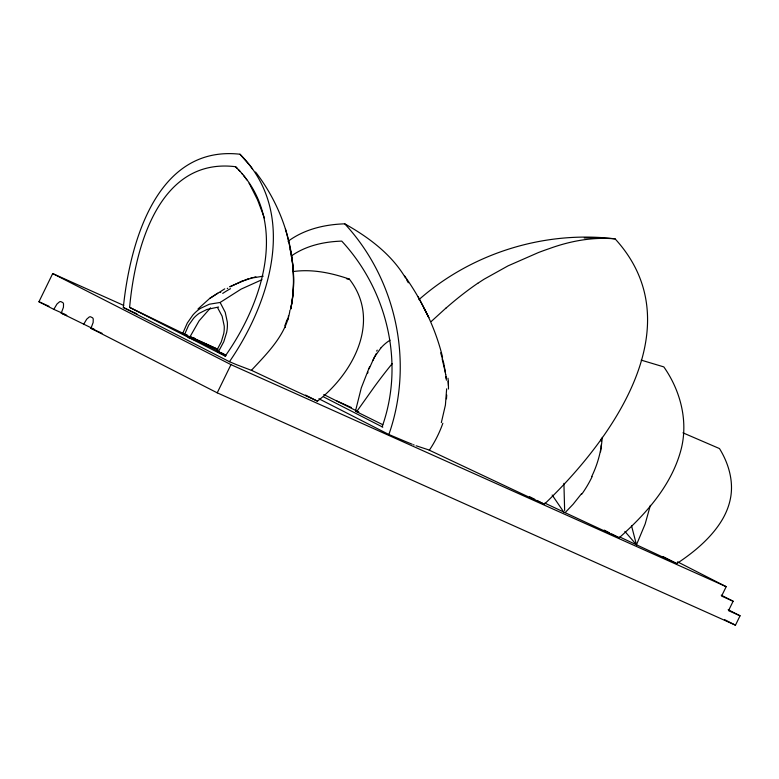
<?xml version="1.0" encoding="UTF-8"?>
<svg xmlns="http://www.w3.org/2000/svg" width="779" height="779" viewBox="0 0 779 779"><rect width="100%" height="100%" fill="white"/><g stroke="black" fill="none" stroke-linecap="round" stroke-linejoin="round"><path stroke-width="1.17" d="M446.649 388.838L445.413 405.07L441.333 422.637M564.639 510.527L563.918 483.35M446.727 394.992L446.474 398.848M601.096 447.146L601.3 444.799M602.264 437.36C601.291 450.924 597.668 464.284 591.719 476.505M289.963 310.13C286.555 334.542 267.022 353.5 251.403 370.337M225.618 356.383L129.626 307.384C134.913 248.462 158.595 157.212 235.57 166.716L237.41 168.576M600.541 451.801L600.999 448.314M251.344 370.317L237.176 364.932A170.192 4.158 26 0 1 235.988 364.445L229.445 361.699L123.325 307.501C129.898 243.175 156.521 144.904 239.971 154.232L250.059 165.674A191.079 115.224 -62.9 0 1 252.552 169.14M290.002 249.027C294.725 268.619 294.715 289.252 290.713 308.981C300.061 261.199 285.085 210.155 255.551 172.023M290.713 308.981C296.517 282.378 292.807 254.879 285.396 228.948M355.477 411.078L361.29 387.893L369.606 366.685M287.753 319.916L288.094 318.173M650.358 505.357L645.139 524.043L636.472 544.803L624.894 531.424M412.227 444.244L408.517 442.745A473.057 11.558 26 0 1 405.119 441.352L388.867 434.507C414.126 362.693 396.433 279.603 344.756 223.836C324.794 224.449 304.287 229.24 288.045 241.324M382.82 427.106L382.119 426.804C404.846 363.228 387.231 290.187 341.738 241.11C324.035 241.675 305.816 245.667 291.19 256.087M367.63 373.268L367.99 372.128M217.711 349.323L182.656 333.548L187.301 323.032L192.861 315.057A34.227 27.284 -65.9 0 1 200.466 308.377L209.376 304.209L220.126 302.466L241.149 289.097L261.958 279.7M184.555 334.512L188.674 325.184L193.679 318.192A29.398 23.438 -65.9 0 1 199.19 313.324L206.912 309.467L218.578 307.033M369.149 368.759L374.329 357.23L381.097 347.677M285.503 326.898L285.221 327.57M186.385 335.603L186.911 334.425M372.937 360.336L376.364 353.423M94.619 329.507L61.239 313.148L63.44 307.296L63.527 303.849A3.914 3.126 -65.9 0 0 62.885 302.642L60.82 301.59A3.574 2.853 -65.9 0 0 59.545 301.814L56.994 304.005L53.809 309.351L38.95 301.765L52.699 273.575L123.754 305.436M728.161 609.723L740.05 615.79L735.464 625.186L217.224 392.83L90.948 328.319L93.159 322.477L93.237 319.02A3.914 3.126 -65.9 0 0 92.594 317.822L90.53 316.771A3.574 2.853 -65.9 0 0 89.254 316.985L86.703 319.186L83.519 324.531M217.224 392.83L230.974 364.64L726.184 586.675L721.597 596.071L733.117 601.232L728.531 610.629L740.05 615.79M229.445 361.699C270.332 302.32 298.561 212.492 239.971 154.232M225.131 356.169C263.341 302.34 290.051 219.756 235.57 166.716M225.306 355.185L216.513 350.842L221.294 341.845L223.748 333.548A29.398 23.438 -65.9 0 0 224.235 326.119L222.122 316.157L217.584 307.686M218.383 351.796L223.807 341.679L226.679 332.331A34.227 27.284 -65.9 0 0 227.322 322.107L225.228 312.311L220.126 302.466M356.607 411.731L374.592 386.462A381.389 229.99 -62.9 0 1 382.966 375.283A331.357 199.813 -62.9 0 1 392.236 363.618M581.416 493.837L573.062 504.305L565.106 512.65L544.784 503.088M416.122 445.763L428.528 449.824L522.767 494.207A238.267 5.823 26 0 0 526.516 495.95L544.336 504.217C611.272 440.174 694.625 325.846 615.108 238.871C544.881 230.311 471.986 252.912 418.936 299.642M197.993 308.971L209.648 298.464L224.751 288.853M431.215 321.503L446.016 308.017M210.554 307.832L199.103 320.841L189.998 336.801L218.695 351.456M251.734 370.444L290.363 388.614A337.901 8.257 26 0 0 295.65 391.068L317.462 401.166C353.325 373.16 381.661 320.607 349.343 279.106C331.464 272.923 312.155 268.852 293.216 271.55M565.106 512.65L581.261 520.197A473.057 11.558 26 0 0 588.661 523.644L619.198 537.783C645.791 514.072 671.05 485.96 680.719 450.846C688.704 422.052 680.739 390.961 663.825 366.899L641.205 360.132M220.243 292.524L220.778 292.154M390.016 340.18L387.66 341.777A61.444 49.827 67.8 0 0 381.116 347.707M217.76 293.167L209.648 298.464M227.244 288.542L227.76 288.24M230.321 286.75L241.208 281.462M229.591 286.75L247.225 279.233M241.13 281.404L252.328 277.957L263.195 276.185M247.303 279.213L248.462 278.833M250.332 278.259L252.182 277.743M254.032 277.266L255.872 276.827M355.545 411L357.172 411.39M584.24 237.984L597.055 237.624M346.947 279.009L349.343 279.106M615.108 238.871C592.653 236.855 570.14 240.984 549.088 248.696A429.385 258.93 -62.9 0 0 538.347 252.581L508.083 265.843L484.265 279.106A244.538 147.465 -62.9 0 0 477.8 283.332M182.695 333.548L183.435 333.753M192.014 337.356L191.332 337.161L191.975 337.463M193.221 337.716L194.477 338.105M183.581 333.802L185.003 334.357M188.148 337.56L188.654 337.745M189.716 338.125L190.553 338.427M682.959 432.832L719.484 448.568C728.959 463.875 734.256 482.62 730.02 500.498A159.987 92.964 -5.6 0 1 722.591 519.106C715.862 530.645 706.553 540.441 696.426 549.049A228.043 132.518 -5.6 0 1 676.756 563.587L619.714 536.974M192.023 338.982L192.803 339.274M414.146 445.004L413.445 444.731M193.62 339.595L194.662 340.004M195.208 340.219L197.311 341.075A337.901 8.257 26 0 1 199.736 342.078L210.398 346.558M357.951 411.692L358.759 412.033M336.947 401.019L351.378 407.495M38.95 301.765L48.941 306.244M53.809 309.351L66.011 314.823M61.239 313.148L66.78 315.631M90.948 328.319L102.039 333.295M192.501 337.697L198.957 340.618M199.453 340.842L205.783 343.734M206.435 344.026L217.886 349.294M123.325 307.501L130.853 310.987M131.709 311.376L132.566 311.775M133.433 312.175L136.052 313.401A170.192 4.158 26 0 1 136.938 313.81M129.626 307.384L183.182 333.402M323.772 394.534L356.986 411.088M216.513 350.842L223.816 354.445M224.449 354.796L226.027 355.575M382.791 424.711L356.792 411.828M184.029 333.821L184.866 334.24M358.058 411.624L358.593 411.896M677.564 561.844L726.184 586.675M663.114 556.615L676.776 563.597M604.192 530.119L609.548 532.855M611.69 533.946L619.198 537.783M529.467 496.622L534.784 499.339M536.906 500.42L544.336 504.217M721.227 595.166L733.117 601.232M323.626 396.92L382.119 426.804M318.884 398.76L388.867 434.507M305.553 395.08L317.462 401.166M220.545 352.4L225.17 354.766M52.699 273.575L230.974 364.64M724.674 619.675L735.464 625.186M356.227 411.526L355.584 411.176M344.756 223.836C368.477 237.128 391.486 254.207 405.528 277.986M238.316 169.53L240.107 171.468M241.86 173.464L242.717 174.496M243.564 175.528L245.219 177.661M552.165 495.025L563.714 511.998M404.671 275.98C421.984 300.519 435.48 327.959 442.56 357.23M424.214 308.63L428.839 317.608L418.167 296.848M440.661 352.809L443.738 363.218M264.5 218.188L257.576 199.93L249.825 184.506A169.014 101.922 -62.9 0 0 249.095 183.318M442.199 359.148L445.442 372.79M631.516 525.718L636.472 544.803M445.978 376.442L446.386 380.181M445.773 374.475L446.201 378.419M442.862 423.25A132.742 125.302 42.3 0 1 429.278 450.301M446.036 308.085A301.113 181.585 -62.9 0 1 477.79 283.254M592.108 476.68A119.109 116.266 -16.6 0 1 581.835 494.11M601.252 438.976A97.813 76.683 -63.3 0 1 601.184 441.333M406.472 279.564A363.589 219.25 -62.9 0 1 408.313 282.777M448.003 378.214A72.379 48.678 85.7 0 1 448.461 389.033M443.602 363.287A65.825 39.466 85.9 0 1 445.627 374.504M376.647 351.076A72.379 58.931 72.9 0 1 377.25 350.141M448.159 381.252A67.948 44.13 85.4 0 1 448.422 385.673M246.018 178.751A169.014 101.922 -62.9 0 1 246.816 179.861M222.706 293.41A60.587 33.994 -30.4 0 1 230.506 288.678M286.876 319.867A60.236 46.935 -20.3 0 1 284.832 325.739M288.522 315.592A54.413 44.296 -9 0 1 288.288 317.306"/></g></svg>
